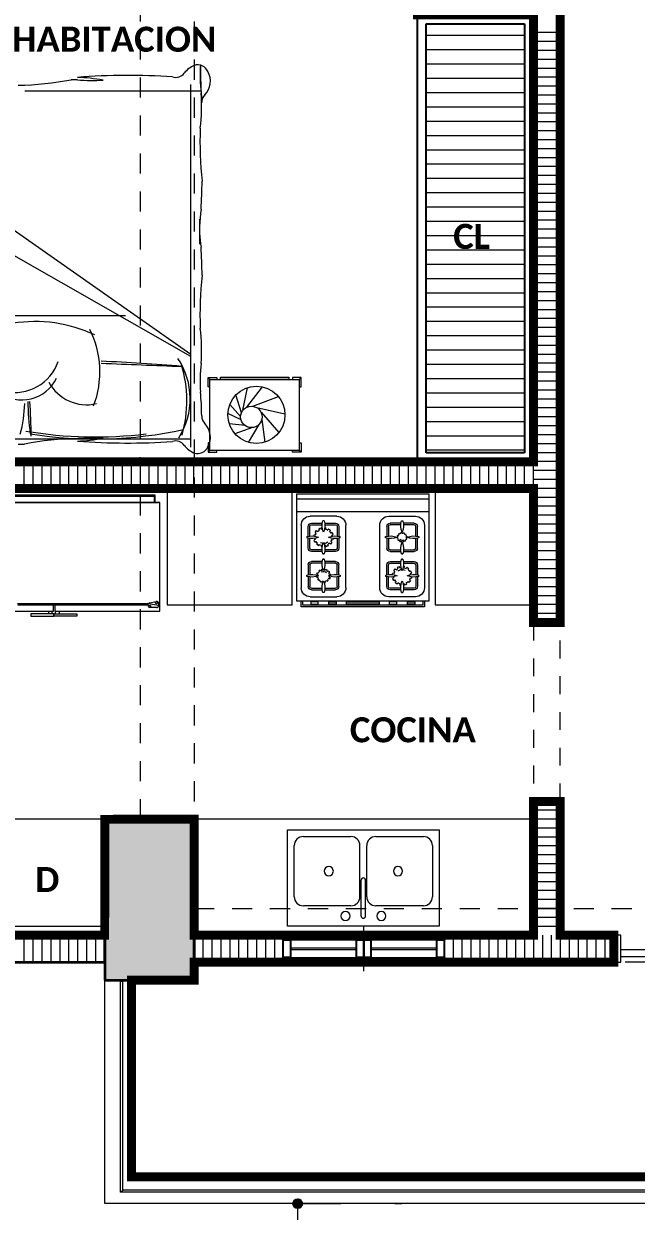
# Model space of a CAD drawing. Header units: metres. Extents: x -144 to 1000, y -717 to 29.
# Drawn here: x 547.71 to 551.14, y -569.41 to -562.77 of the extents above; entities that cross this region are included whole.
import ezdxf

# ---------------------------------------------------------------- set-up
doc = ezdxf.new("R2010")
doc.units = ezdxf.units.M
doc.linetypes.add('Basculante', pattern=[0.11625, 0.075, -0.04125])
doc.linetypes.add('basculante modificado', pattern=[0.18, 0.1125, -0.0675])
doc.layers.get('0').update_dxf_attribs({"color": 1})
doc.layers.add('00-MEDICION', color=30, linetype='Continuous')
for name, color, linetype, lineweight in [('A-ANNO-DIMS', 1, 'Continuous', 9), ('A-DETL', 1, 'Continuous', 9), ('A-DETL-GENF', 1, 'Continuous', 9), ('A-DETL-MEDM', 1, 'Continuous', 30), ('A-DETL-THIN', 1, 'Continuous', 9), ('A-DOOR-FRAM', 1, 'Continuous', 9), ('A-FLOR', 2, 'Continuous', 9), ('A-FLOR-HRAL', 1, 'Continuous', 9), ('A-GENM', 1, 'Continuous', 9), ('A-GLAZ', 1, 'Continuous', 9), ('A-WALL', 4, 'Continuous', 9), ('G-ANNO-TEXT', 2, 'Continuous', 9), ('G-IMPT', 1, 'Continuous', 9), ('I-FURN', 2, 'Continuous', 9), ('P-SANR-FIXT', 1, 'Continuous', 9), ('S-COLS', 7, 'Continuous', 9)]:
    doc.layers.add(name, color=color, linetype=linetype, lineweight=lineweight)
doc.layers.add('A-WALL-PATT', color=7, linetype='Continuous', lineweight=35, true_color=0x9c9c9c)
doc.styles.add('Calibri_B', font='calibrib.ttf', dxfattribs={"height": 0.165})

# ---------------------------------------------------------------- blocks, each defined once
blk = doc.blocks.new('ESTUFA TIPO - 13-estufa_dwg-319792-Nivel 5')
at = {"layer": 'G-IMPT'}
for p, q in [((-2234.0276, 503.5424), (-2234.0276, 504.2824)), ((-2233.957, 503.5424), (-2233.957, 504.2824)), ((-2233.882, 504.2574), (-2233.532, 504.2574)), ((-2233.8201, 504.2179), (-2233.8752, 504.2179)), ((-2233.8184, 504.2253), (-2233.8106, 504.2253)), ((-2233.7537, 504.2179), (-2233.8089, 504.2179)), ((-2233.6602, 504.2179), (-2233.6051, 504.2179)), ((-2233.5956, 504.2253), (-2233.6034, 504.2253)), ((-2233.5939, 504.2179), (-2233.5387, 504.2179)), ((-2233.932, 504.0574), (-2233.932, 504.2074)), ((-2233.8932, 504.1999), (-2233.8932, 504.1391)), ((-2233.8842, 504.1999), (-2233.8842, 504.1398)), ((-2233.8214, 504.2089), (-2233.8752, 504.2089)), ((-2233.8615, 504.1596), (-2233.8549, 504.1558)), ((-2233.8475, 504.1654), (-2233.8529, 504.1708)), ((-2233.8417, 504.1795), (-2233.8378, 504.1728)), ((-2233.8266, 504.1775), (-2233.8286, 504.1849)), ((-2233.7537, 504.2089), (-2233.8076, 504.2089)), ((-2233.8024, 504.1775), (-2233.8004, 504.1849)), ((-2233.7873, 504.1795), (-2233.7912, 504.1728)), ((-2233.7815, 504.1654), (-2233.7761, 504.1708)), ((-2233.7675, 504.1596), (-2233.7741, 504.1558)), ((-2233.7447, 504.1398), (-2233.7447, 504.1999)), ((-2233.7357, 504.1391), (-2233.7357, 504.1999)), ((-2233.6782, 504.1391), (-2233.6782, 504.1999)), ((-2233.6692, 504.1398), (-2233.6692, 504.1999)), ((-2233.6602, 504.2089), (-2233.6064, 504.2089)), ((-2233.6324, 504.1514), (-2233.6278, 504.1488)), ((-2233.6226, 504.1555), (-2233.6264, 504.1593)), ((-2233.6185, 504.1654), (-2233.6158, 504.1607)), ((-2233.608, 504.164), (-2233.6093, 504.1692)), ((-2233.5926, 504.2089), (-2233.5387, 504.2089)), ((-2233.591, 504.164), (-2233.5897, 504.1692)), ((-2233.5805, 504.1654), (-2233.5832, 504.1607)), ((-2233.5764, 504.1555), (-2233.5726, 504.1593)), ((-2233.5666, 504.1514), (-2233.5712, 504.1488)), ((-2233.5297, 504.1999), (-2233.5297, 504.1398)), ((-2233.5207, 504.1999), (-2233.5207, 504.1391)), ((-2233.482, 504.2074), (-2233.482, 504.0574)), ((-2233.9074, 504.1285), (-2233.9074, 504.1363)), ((-2233.8932, 504.1257), (-2233.8932, 504.0649)), ((-2233.8842, 504.125), (-2233.8842, 504.0649)), ((-2233.8596, 504.1445), (-2233.867, 504.1465)), ((-2233.8596, 504.1204), (-2233.867, 504.1184)), ((-2233.8615, 504.1053), (-2233.8549, 504.1091)), ((-2233.8475, 504.0994), (-2233.8529, 504.094)), ((-2233.8417, 504.0854), (-2233.8378, 504.092)), ((-2233.8266, 504.0874), (-2233.8286, 504.08)), ((-2233.8024, 504.0874), (-2233.8004, 504.08)), ((-2233.7873, 504.0854), (-2233.7912, 504.092)), ((-2233.7815, 504.0994), (-2233.7761, 504.094)), ((-2233.7675, 504.1053), (-2233.7741, 504.1091)), ((-2233.7694, 504.1445), (-2233.762, 504.1465)), ((-2233.7694, 504.1204), (-2233.762, 504.1184)), ((-2233.7447, 504.0649), (-2233.7447, 504.125)), ((-2233.7357, 504.0649), (-2233.7357, 504.1257)), ((-2233.6782, 504.0649), (-2233.6782, 504.1257)), ((-2233.6692, 504.0649), (-2233.6692, 504.125)), ((-2233.631, 504.1409), (-2233.6362, 504.1423)), ((-2233.631, 504.124), (-2233.6362, 504.1226)), ((-2233.6324, 504.1134), (-2233.6278, 504.1161)), ((-2233.6226, 504.1093), (-2233.6264, 504.1055)), ((-2233.6185, 504.0995), (-2233.6158, 504.1041)), ((-2233.608, 504.1009), (-2233.6093, 504.0957)), ((-2233.591, 504.1009), (-2233.5897, 504.0957)), ((-2233.5805, 504.0995), (-2233.5832, 504.1041)), ((-2233.5764, 504.1093), (-2233.5726, 504.1055)), ((-2233.5666, 504.1134), (-2233.5712, 504.1161)), ((-2233.568, 504.1409), (-2233.5628, 504.1423)), ((-2233.568, 504.124), (-2233.5628, 504.1226)), ((-2233.5297, 504.125), (-2233.5297, 504.0649)), ((-2233.5207, 504.1257), (-2233.5207, 504.0649)), ((-2233.5066, 504.1285), (-2233.5066, 504.1363)), ((-2233.8752, 504.0559), (-2233.8214, 504.0559)), ((-2233.8752, 504.0469), (-2233.8201, 504.0469)), ((-2233.8106, 504.0396), (-2233.8184, 504.0396)), ((-2233.8089, 504.0469), (-2233.7537, 504.0469)), ((-2233.8076, 504.0559), (-2233.7537, 504.0559)), ((-2233.6064, 504.0559), (-2233.6602, 504.0559)), ((-2233.6051, 504.0469), (-2233.6602, 504.0469)), ((-2233.6034, 504.0396), (-2233.5956, 504.0396)), ((-2233.5387, 504.0469), (-2233.5939, 504.0469)), ((-2233.5387, 504.0559), (-2233.5926, 504.0559)), ((-2233.532, 504.0074), (-2233.882, 504.0074)), ((-2233.532, 503.8174), (-2233.882, 503.8174)), ((-2233.932, 503.7674), (-2233.932, 503.6174)), ((-2233.8932, 503.6991), (-2233.8932, 503.7599)), ((-2233.8842, 503.6998), (-2233.8842, 503.7599)), ((-2233.8752, 503.7779), (-2233.8201, 503.7779)), ((-2233.8752, 503.7689), (-2233.8214, 503.7689)), ((-2233.8106, 503.7853), (-2233.8184, 503.7853)), ((-2233.8089, 503.7779), (-2233.7537, 503.7779)), ((-2233.8076, 503.7689), (-2233.7537, 503.7689)), ((-2233.7447, 503.7599), (-2233.7447, 503.6998)), ((-2233.7357, 503.7599), (-2233.7357, 503.6991)), ((-2233.6782, 503.7599), (-2233.6782, 503.6991)), ((-2233.6692, 503.7599), (-2233.6692, 503.6998)), ((-2233.6051, 503.7779), (-2233.6602, 503.7779)), ((-2233.6064, 503.7689), (-2233.6602, 503.7689)), ((-2233.6034, 503.7853), (-2233.5956, 503.7853)), ((-2233.5387, 503.7779), (-2233.5939, 503.7779)), ((-2233.5387, 503.7689), (-2233.5926, 503.7689)), ((-2233.5297, 503.6998), (-2233.5297, 503.7599)), ((-2233.5207, 503.6991), (-2233.5207, 503.7599)), ((-2233.482, 503.6174), (-2233.482, 503.7674)), ((-2233.9074, 503.6963), (-2233.9074, 503.6885)), ((-2233.8932, 503.6249), (-2233.8932, 503.6857)), ((-2233.8842, 503.6249), (-2233.8842, 503.685)), ((-2233.8417, 503.6924), (-2233.8378, 503.6924)), ((-2233.837, 503.6985), (-2233.8407, 503.6995)), ((-2233.837, 503.6864), (-2233.8407, 503.6854)), ((-2233.838, 503.706), (-2233.8347, 503.7041)), ((-2233.831, 503.7089), (-2233.8337, 503.7116)), ((-2233.8281, 503.7159), (-2233.8262, 503.7126)), ((-2233.8205, 503.715), (-2233.8215, 503.7187)), ((-2233.8145, 503.7196), (-2233.8145, 503.7158)), ((-2233.8085, 503.715), (-2233.8075, 503.7187)), ((-2233.8009, 503.7159), (-2233.8028, 503.7126)), ((-2233.798, 503.7089), (-2233.7953, 503.7116)), ((-2233.791, 503.706), (-2233.7943, 503.7041)), ((-2233.792, 503.6985), (-2233.7883, 503.6995)), ((-2233.792, 503.6864), (-2233.7883, 503.6854)), ((-2233.7873, 503.6924), (-2233.7912, 503.6924)), ((-2233.7447, 503.685), (-2233.7447, 503.6249)), ((-2233.7357, 503.6857), (-2233.7357, 503.6249)), ((-2233.6782, 503.6857), (-2233.6782, 503.6249)), ((-2233.6692, 503.685), (-2233.6692, 503.6249)), ((-2233.6446, 503.7045), (-2233.652, 503.7065)), ((-2233.6465, 503.7196), (-2233.6399, 503.7158)), ((-2233.6325, 503.7254), (-2233.6379, 503.7308)), ((-2233.6267, 503.7395), (-2233.6228, 503.7328)), ((-2233.6116, 503.7375), (-2233.6136, 503.7449)), ((-2233.5874, 503.7375), (-2233.5854, 503.7449)), ((-2233.5723, 503.7395), (-2233.5762, 503.7328)), ((-2233.5665, 503.7254), (-2233.5611, 503.7308)), ((-2233.5525, 503.7196), (-2233.5591, 503.7158)), ((-2233.5544, 503.7045), (-2233.547, 503.7065)), ((-2233.5297, 503.6249), (-2233.5297, 503.685)), ((-2233.5207, 503.6249), (-2233.5207, 503.6857)), ((-2233.5066, 503.6963), (-2233.5066, 503.6885)), ((-2233.8214, 503.6159), (-2233.8752, 503.6159)), ((-2233.838, 503.6788), (-2233.8347, 503.6808)), ((-2233.831, 503.6759), (-2233.8337, 503.6732)), ((-2233.8281, 503.6689), (-2233.8262, 503.6722)), ((-2233.8205, 503.6699), (-2233.8215, 503.6662)), ((-2233.8145, 503.6653), (-2233.8145, 503.6691)), ((-2233.8085, 503.6699), (-2233.8075, 503.6662)), ((-2233.7537, 503.6159), (-2233.8076, 503.6159)), ((-2233.8009, 503.6689), (-2233.8028, 503.6722)), ((-2233.798, 503.6759), (-2233.7953, 503.6732)), ((-2233.791, 503.6788), (-2233.7943, 503.6808)), ((-2233.6602, 503.6159), (-2233.6064, 503.6159)), ((-2233.6446, 503.6804), (-2233.652, 503.6784)), ((-2233.6465, 503.6653), (-2233.6399, 503.6691)), ((-2233.6325, 503.6594), (-2233.6379, 503.654)), ((-2233.6267, 503.6454), (-2233.6228, 503.652)), ((-2233.6116, 503.6474), (-2233.6136, 503.64)), ((-2233.5926, 503.6159), (-2233.5387, 503.6159)), ((-2233.5874, 503.6474), (-2233.5854, 503.64)), ((-2233.5723, 503.6454), (-2233.5762, 503.652)), ((-2233.5665, 503.6594), (-2233.5611, 503.654)), ((-2233.5525, 503.6653), (-2233.5591, 503.6691)), ((-2233.5544, 503.6804), (-2233.547, 503.6784)), ((-2233.882, 503.5674), (-2233.532, 503.5674)), ((-2233.8201, 503.6069), (-2233.8752, 503.6069)), ((-2233.8184, 503.5996), (-2233.8106, 503.5996)), ((-2233.7537, 503.6069), (-2233.8089, 503.6069)), ((-2233.6602, 503.6069), (-2233.6051, 503.6069)), ((-2233.5956, 503.5996), (-2233.6034, 503.5996)), ((-2233.5939, 503.6069), (-2233.5387, 503.6069))]:
    blk.add_line(p, q, dxfattribs=at)
at = {"layer": 'G-IMPT', "flags": 128}
for points in [[(-2234.057, 504.2824), (-2234.057, 503.5424), (-2233.457, 503.5424), (-2233.457, 504.2824)], [(-2233.4538, 504.1621), (-2233.4538, 504.2041), (-2233.4404, 504.2041), (-2233.4404, 504.1621)], [(-2233.7216, 504.1363), (-2233.7216, 504.1285)], [(-2233.6924, 504.1363), (-2233.6924, 504.1285)], [(-2233.4538, 504.1027), (-2233.4538, 504.0608), (-2233.4404, 504.0608), (-2233.4404, 504.1027)], [(-2233.4543, 504.0034), (-2233.4543, 503.8215), (-2233.4409, 503.8215), (-2233.4409, 504.0034)], [(-2233.4538, 503.7221), (-2233.4538, 503.7641), (-2233.4404, 503.7641), (-2233.4404, 503.7221)], [(-2233.7216, 503.6963), (-2233.7216, 503.6885)], [(-2233.6924, 503.6885), (-2233.6924, 503.6963)], [(-2233.4538, 503.6627), (-2233.4538, 503.6208), (-2233.4404, 503.6208), (-2233.4404, 503.6627)]]:
    blk.add_lwpolyline(points, close=True, dxfattribs=at)
for points in [[(-2233.457, 503.5664), (-2233.4247, 503.5664), (-2233.4247, 504.2584), (-2233.457, 504.2584)], [(-2233.457, 503.5764), (-2233.4347, 503.5764), (-2233.4347, 504.2484), (-2233.457, 504.2484)]]:
    blk.add_lwpolyline(points, dxfattribs=at)
at = {"layer": 'G-IMPT'}
for centre, radius, start, end in [((-2233.882, 504.2074), 0.05, 90, 180), ((-2233.8752, 504.1999), 0.018, 90, 180), ((-2233.7205, 504.1985), 0.1015, 164.68838, 202.14602), ((-2233.9085, 504.1985), 0.1015, 337.85398, 15.31162), ((-2233.7537, 504.1999), 0.018, 0, 90), ((-2233.6602, 504.1999), 0.018, 90, 180), ((-2233.5055, 504.1985), 0.1015, 164.68838, 202.14602), ((-2233.6935, 504.1985), 0.1015, 337.85398, 15.31162), ((-2233.5387, 504.1999), 0.018, 0, 90), ((-2233.532, 504.2074), 0.05, 360, 90), ((-2233.8752, 504.1999), 0.009, 90, 180), ((-2233.8145, 504.1324), 0.0543, 150, 165), ((-2233.8145, 504.1324), 0.0467, 135, 150), ((-2233.8145, 504.1324), 0.0543, 120, 135), ((-2233.8145, 504.1324), 0.0467, 105, 120), ((-2233.8145, 504.1324), 0.0543, 97.13931, 105), ((-2233.8145, 504.1324), 0.0467, 75, 83.17674), ((-2233.8145, 504.1324), 0.0543, 60, 75), ((-2233.8145, 504.1324), 0.0467, 45, 60), ((-2233.8145, 504.1324), 0.0351, 4.24998, 30), ((-2233.8145, 504.1324), 0.0543, 30, 45), ((-2233.8145, 504.1324), 0.0467, 15, 30), ((-2233.7537, 504.1999), 0.009, 0, 90), ((-2233.6602, 504.1999), 0.009, 90, 180), ((-2233.5995, 504.1324), 0.038, 135, 150), ((-2233.5995, 504.1324), 0.0327, 150, 165), ((-2233.5995, 504.1324), 0.0327, 120, 135), ((-2233.5995, 504.1324), 0.038, 105, 120), ((-2233.5995, 504.1324), 0.0327, 93.16769, 105), ((-2233.5995, 504.1324), 0.038, 75, 84.74593), ((-2233.5995, 504.1324), 0.0327, 60, 75), ((-2233.5995, 504.1324), 0.038, 45, 60), ((-2233.5995, 504.1324), 0.0327, 30, 45), ((-2233.5995, 504.1324), 0.038, 15, 30), ((-2233.5387, 504.1999), 0.009, 0, 90), ((-2233.8806, 504.0385), 0.1015, 67.85398, 105.31162), ((-2233.8806, 504.2264), 0.1015, 254.68838, 292.14602), ((-2233.8145, 504.1324), 0.0543, 187.13931, 195), ((-2233.8145, 504.1324), 0.0543, 210, 225), ((-2233.8145, 504.1324), 0.0467, 165, 173.17674), ((-2233.8145, 504.1324), 0.0467, 195, 210), ((-2233.8145, 504.1324), 0.0467, 225, 240), ((-2233.8145, 504.1324), 0.0543, 240, 255), ((-2233.8145, 504.1324), 0.0467, 255, 263.17674), ((-2233.7205, 504.0663), 0.1015, 157.85398, 195.31162), ((-2233.9085, 504.0663), 0.1015, 344.68838, 22.14602), ((-2233.8145, 504.1324), 0.0467, 285, 300), ((-2233.8145, 504.1324), 0.0351, 315, 355.75002), ((-2233.8145, 504.1324), 0.0543, 300, 315), ((-2233.7484, 504.0385), 0.1015, 74.68838, 112.14602), ((-2233.7484, 504.0385), 0.1015, 74.68838, 112.14602), ((-2233.7484, 504.2264), 0.1015, 247.85398, 285.31162), ((-2233.7484, 504.2264), 0.1015, 247.85398, 285.31162), ((-2233.8145, 504.1324), 0.0467, 315, 330), ((-2233.8145, 504.1324), 0.0467, 345, 353.17674), ((-2233.8145, 504.1324), 0.0543, 330, 345), ((-2233.8145, 504.1324), 0.0543, 7.13931, 15), ((-2233.6656, 504.0385), 0.1015, 67.85398, 105.31162), ((-2233.6656, 504.0385), 0.1015, 67.85398, 105.31162), ((-2233.6656, 504.2264), 0.1015, 254.68838, 292.14602), ((-2233.6656, 504.2264), 0.1015, 254.68838, 292.14602), ((-2233.5995, 504.1324), 0.038, 165, 174.74593), ((-2233.5995, 504.1324), 0.038, 195, 210), ((-2233.5995, 504.1324), 0.0327, 183.16769, 195), ((-2233.5995, 504.1324), 0.0327, 210, 225), ((-2233.5995, 504.1324), 0.038, 225, 240), ((-2233.5995, 504.1324), 0.0245, 150, 225), ((-2233.5995, 504.1324), 0.0327, 240, 255), ((-2233.5995, 504.1324), 0.038, 255, 264.74593), ((-2233.5055, 504.0663), 0.1015, 157.85398, 195.31162), ((-2233.6935, 504.0663), 0.1015, 344.68838, 22.14602), ((-2233.5995, 504.1324), 0.0327, 273.16769, 285), ((-2233.5995, 504.1324), 0.038, 285, 300), ((-2233.5995, 504.1324), 0.0327, 300, 315), ((-2233.5995, 504.1324), 0.038, 315, 330), ((-2233.5334, 504.0385), 0.1015, 74.68838, 112.14602), ((-2233.5334, 504.2264), 0.1015, 247.85398, 285.31162), ((-2233.5995, 504.1324), 0.0327, 330, 345), ((-2233.5995, 504.1324), 0.0327, 3.16769, 15), ((-2233.5995, 504.1324), 0.038, 345, 354.74593), ((-2233.882, 504.0574), 0.05, 180, 270), ((-2233.8752, 504.0649), 0.018, 180, 270), ((-2233.8752, 504.0649), 0.009, 180, 270), ((-2233.8145, 504.1324), 0.0543, 277.13931, 285), ((-2233.7537, 504.0649), 0.018, 270, 0), ((-2233.7537, 504.0649), 0.009, 270, 0), ((-2233.6602, 504.0649), 0.018, 180, 270), ((-2233.6602, 504.0649), 0.009, 180, 270), ((-2233.5387, 504.0649), 0.009, 270, 360), ((-2233.5387, 504.0649), 0.018, 270, 0), ((-2233.532, 504.0574), 0.05, 270, 0), ((-2233.882, 503.7674), 0.05, 90, 180), ((-2233.532, 503.7674), 0.05, 360, 90), ((-2233.8752, 503.7599), 0.018, 90, 180), ((-2233.8752, 503.7599), 0.009, 90, 180), ((-2233.7205, 503.7585), 0.1015, 164.68838, 202.14602), ((-2233.9085, 503.7585), 0.1015, 337.85398, 15.31162), ((-2233.7537, 503.7599), 0.018, 0, 90), ((-2233.7537, 503.7599), 0.009, 0, 90), ((-2233.6602, 503.7599), 0.018, 90, 180), ((-2233.6602, 503.7599), 0.009, 90, 180), ((-2233.5055, 503.7585), 0.1015, 164.68838, 202.14602), ((-2233.6935, 503.7585), 0.1015, 337.85398, 15.31162), ((-2233.5387, 503.7599), 0.018, 0, 90), ((-2233.5387, 503.7599), 0.009, 0, 90), ((-2233.8806, 503.5985), 0.1015, 67.85398, 105.31162), ((-2233.8806, 503.7864), 0.1015, 254.68838, 292.14602), ((-2233.8145, 503.6924), 0.0272, 165, 180), ((-2233.8145, 503.6924), 0.0272, 195, 210), ((-2233.8145, 503.6924), 0.0272, 135, 150), ((-2233.8145, 503.6924), 0.0233, 180, 195), ((-2233.8145, 503.6924), 0.0233, 150, 165), ((-2233.8145, 503.6924), 0.0233, 120, 135), ((-2233.8145, 503.6924), 0.0272, 105, 120), ((-2233.8145, 503.6924), 0.0233, 90, 105), ((-2233.8145, 503.6924), 0.0272, 75, 90), ((-2233.8145, 503.6924), 0.0233, 60, 75), ((-2233.8145, 503.6924), 0.0175, 330, 45), ((-2233.8145, 503.6924), 0.0272, 45, 60), ((-2233.8145, 503.6924), 0.0233, 30, 45), ((-2233.8145, 503.6924), 0.0233, 330, 345), ((-2233.8145, 503.6924), 0.0233, 360, 15), ((-2233.8145, 503.6924), 0.0272, 15, 30), ((-2233.8145, 503.6924), 0.0272, 345, 360), ((-2233.7484, 503.5985), 0.1015, 74.68838, 112.14602), ((-2233.7484, 503.5985), 0.1015, 74.68838, 112.14602), ((-2233.7484, 503.7864), 0.1015, 247.85398, 285.31162), ((-2233.7484, 503.7864), 0.1015, 247.85398, 285.31162), ((-2233.6656, 503.5985), 0.1015, 67.85398, 105.31162), ((-2233.6656, 503.5985), 0.1015, 67.85398, 105.31162), ((-2233.6656, 503.7864), 0.1015, 254.68838, 292.14602), ((-2233.6656, 503.7864), 0.1015, 254.68838, 292.14602), ((-2233.5995, 503.6924), 0.0543, 187.13931, 195), ((-2233.5995, 503.6924), 0.0543, 150, 165), ((-2233.5995, 503.6924), 0.0467, 165, 173.17674), ((-2233.5995, 503.6924), 0.0467, 135, 150), ((-2233.5995, 503.6924), 0.0543, 120, 135), ((-2233.5995, 503.6924), 0.0351, 135, 175.75002), ((-2233.5995, 503.6924), 0.0351, 184.24998, 210), ((-2233.5995, 503.6924), 0.0467, 105, 120), ((-2233.5995, 503.6924), 0.0543, 97.13931, 105), ((-2233.5995, 503.6924), 0.0467, 75, 83.17674), ((-2233.5995, 503.6924), 0.0543, 60, 75), ((-2233.5995, 503.6924), 0.0467, 45, 60), ((-2233.5334, 503.5985), 0.1015, 74.68838, 112.14602), ((-2233.5334, 503.7864), 0.1015, 247.85398, 285.31162), ((-2233.5995, 503.6924), 0.0543, 30, 45), ((-2233.5995, 503.6924), 0.0467, 15, 30), ((-2233.5995, 503.6924), 0.0467, 345, 353.17674), ((-2233.5995, 503.6924), 0.0543, 7.13931, 15), ((-2233.882, 503.6174), 0.05, 180, 270), ((-2233.8752, 503.6249), 0.018, 180, 270), ((-2233.8752, 503.6249), 0.009, 180, 270), ((-2233.8145, 503.6924), 0.0233, 210, 225), ((-2233.8145, 503.6924), 0.0272, 225, 240), ((-2233.8145, 503.6924), 0.0233, 240, 255), ((-2233.7205, 503.6263), 0.1015, 157.85398, 195.31162), ((-2233.8145, 503.6924), 0.0272, 255, 270), ((-2233.8145, 503.6924), 0.0233, 270, 285), ((-2233.9085, 503.6263), 0.1015, 344.68838, 22.14602), ((-2233.8145, 503.6924), 0.0272, 285, 300), ((-2233.8145, 503.6924), 0.0233, 300, 315), ((-2233.8145, 503.6924), 0.0272, 315, 330), ((-2233.7537, 503.6249), 0.009, 270, 0), ((-2233.7537, 503.6249), 0.018, 270, 360), ((-2233.6602, 503.6249), 0.018, 180, 270), ((-2233.6602, 503.6249), 0.009, 180, 270), ((-2233.5995, 503.6924), 0.0543, 210, 225), ((-2233.5995, 503.6924), 0.0467, 195, 210), ((-2233.5995, 503.6924), 0.0467, 225, 240), ((-2233.5995, 503.6924), 0.0543, 240, 255), ((-2233.5995, 503.6924), 0.0467, 255, 263.17674), ((-2233.5055, 503.6263), 0.1015, 157.85398, 195.31162), ((-2233.6935, 503.6263), 0.1015, 344.68838, 22.14602), ((-2233.5995, 503.6924), 0.0543, 277.13931, 285), ((-2233.5995, 503.6924), 0.0467, 285, 300), ((-2233.5995, 503.6924), 0.0543, 300, 315), ((-2233.5995, 503.6924), 0.0467, 315, 330), ((-2233.5995, 503.6924), 0.0543, 330, 345), ((-2233.5387, 503.6249), 0.018, 270, 360), ((-2233.5387, 503.6249), 0.009, 270, 0), ((-2233.532, 503.6174), 0.05, 270, 0)]:
    blk.add_arc(centre, radius, start, end, dxfattribs=at)
blk = doc.blocks.new('O')
at = {"layer": 'S-COLS', "true_color": 0x5c5c5c}
h = blk.add_hatch(color=251, dxfattribs=at)
h.paths.add_polyline_path([(553.0027, -505.1188), (553.5027, -505.1188), (553.5027, -504.2188), (553.0027, -504.2188), (553.0027, -504.9427)])
h.paths.add_polyline_path([(570.8025, -505.1188), (571.3025, -505.1188), (571.3025, -504.2188), (570.8025, -504.2188), (570.8025, -504.9427)])
h.paths.add_polyline_path([(561.2027, -505.1187), (561.2027, -504.2187), (560.7027, -504.2187), (560.7027, -505.1187)])
h.paths.add_polyline_path([(557.3242, -497.4187), (558.9027, -497.4187), (558.9024, -496.9188), (557.2025, -496.9188), (557.2025, -494.7688), (558.9028, -494.7688), (558.9024, -494.2688), (556.9025, -494.2688), (556.9025, -497.4187), (557.0866, -497.4187)])
h.paths.add_polyline_path([(567.1118, -497.4187), (567.5028, -497.4187), (567.5028, -494.2687), (567.0028, -494.2687), (567.0028, -497.4187)])
h.paths.add_polyline_path([(570.9028, -497.4187), (571.3028, -497.4187), (571.3028, -496.7188), (570.9028, -496.7188), (570.9028, -497.3138)])
h.paths.add_polyline_path([(560.7027, -497.4187), (561.2027, -497.4187), (561.2027, -496.5187), (560.7027, -496.5187), (560.7027, -497.3138)])
h.paths.add_polyline_path([(553.5027, -497.4187), (553.5027, -496.7188), (553.0027, -496.7188), (553.0027, -497.4187), (553.2754, -497.4187)])
h.paths.add_polyline_path([(560.7028, -495.1688), (561.2028, -495.1688), (561.2028, -494.2688), (560.7028, -494.2688), (560.7028, -494.2981)])
h.paths.add_polyline_path([(553.5025, -494.9688), (553.5025, -494.2677), (553.0025, -494.2688), (553.0025, -494.9688), (553.2775, -494.9688)])
h.paths.add_polyline_path([(571.0784, -494.9688), (571.3028, -494.9688), (571.3028, -494.2677), (570.9028, -494.2677), (570.9028, -494.9688), (570.9839, -494.9688)])
h.paths.add_polyline_path([(560.7777, -486.2688), (561.2027, -486.2688), (561.2027, -485.3688), (560.7027, -485.3688), (560.7027, -486.2688)])
h.paths.add_polyline_path([(571.3027, -486.2688), (571.3027, -485.3688), (570.8027, -485.3688), (570.8027, -486.2688), (571.2277, -486.2688)])
h.paths.add_polyline_path([(553.2027, -485.6688), (554.1027, -485.6688), (554.1027, -485.1688), (553.2027, -485.1688), (553.2027, -485.5388)])
at = {"layer": 'A-DETL', "color": 7, "linetype": 'basculante modificado'}
for p, q in [((553.2027, -504.2187), (553.2027, -497.4187)), ((553.5027, -497.4187), (553.5027, -504.2187)), ((553.5027, -504.7177), (560.7027, -504.7177)), ((560.7027, -505.0177), (553.5027, -505.0177))]:
    blk.add_line(p, q, dxfattribs=at)
at = {"layer": 'A-DETL', "color": 253, "true_color": 0xb6b6b6}
blk.add_line((554.6261, -506.3686), (554.6661, -506.3686), dxfattribs=at)
at = {"layer": 'A-DETL-GENF', "color": 251, "true_color": 0x535353}
for p, q in [((554.8024, -499.8328), (555.3524, -499.8328)), ((554.8024, -499.9128), (555.3524, -499.9128)), ((554.8024, -499.9928), (555.3524, -499.9928)), ((554.8024, -500.0728), (555.3524, -500.0728)), ((554.8024, -500.1528), (555.3524, -500.1528)), ((554.8024, -500.2328), (555.3524, -500.2328)), ((554.8024, -500.3128), (555.3524, -500.3128)), ((554.8024, -500.3928), (555.3524, -500.3928)), ((554.8024, -500.4728), (555.3524, -500.4728)), ((554.8024, -500.5528), (555.3524, -500.5528)), ((554.8024, -500.6328), (555.3524, -500.6328)), ((554.8024, -500.7128), (555.3524, -500.7128)), ((554.8024, -500.7928), (555.3524, -500.7928)), ((554.8024, -500.8728), (555.3524, -500.8728)), ((554.8024, -500.9528), (555.3524, -500.9528)), ((554.8024, -501.0328), (555.3524, -501.0328)), ((554.8024, -501.1128), (555.3524, -501.1128)), ((554.8024, -501.1928), (555.3524, -501.1928)), ((554.8024, -501.2728), (555.3524, -501.2728)), ((554.8024, -501.3528), (555.3524, -501.3528)), ((554.8024, -501.4328), (555.3524, -501.4328)), ((554.8024, -501.5128), (555.3524, -501.5128)), ((554.8024, -501.5928), (555.3524, -501.5928)), ((554.8024, -501.6728), (555.3524, -501.6728)), ((554.8024, -501.7528), (555.3524, -501.7528)), ((554.8024, -501.8328), (555.3524, -501.8328)), ((554.8024, -501.9128), (555.3524, -501.9128)), ((554.8024, -501.9928), (555.3524, -501.9928)), ((554.8024, -502.0728), (555.3524, -502.0728)), ((554.8024, -502.1528), (555.3524, -502.1528))]:
    blk.add_line(p, q, dxfattribs=at)
at = {"layer": 'A-DETL-GENF', "linetype": 'Basculante'}
for p, q in [((555.4024, -503.1187), (555.4024, -504.1187)), ((555.5524, -504.1187), (555.5524, -503.1187))]:
    blk.add_line(p, q, dxfattribs=at)
at = {"layer": 'A-DETL-GENF', "lineweight": 25}
for p, q in [((554.0024, -504.8927), (554.0424, -504.8927)), ((554.0024, -504.9927), (554.0024, -504.8927)), ((554.0424, -504.8927), (554.0424, -504.9927)), ((554.4124, -504.8927), (554.4524, -504.8927)), ((554.4124, -504.9927), (554.4124, -504.8927)), ((554.4524, -504.8927), (554.4924, -504.8927)), ((554.4524, -504.9927), (554.4524, -504.8927)), ((554.4524, -504.8927), (554.4524, -504.9927)), ((554.4924, -504.8927), (554.4924, -504.9927)), ((554.8624, -504.8927), (554.9024, -504.8927)), ((554.8624, -504.9927), (554.8624, -504.8927)), ((554.9024, -504.8927), (554.9024, -504.9927)), ((554.0424, -504.9927), (554.0024, -504.9927)), ((554.4524, -504.9927), (554.4124, -504.9927)), ((554.4924, -504.9927), (554.4524, -504.9927)), ((554.9024, -504.9927), (554.8624, -504.9927))]:
    blk.add_line(p, q, dxfattribs=at)
at = {"layer": 'A-DETL-GENF'}
for p, q in [((554.0424, -504.8927), (554.4124, -504.8927)), ((554.0424, -504.9377), (554.4124, -504.9377)), ((554.4924, -504.8927), (554.8624, -504.8927)), ((554.4924, -504.9377), (554.8624, -504.9377)), ((554.0424, -504.9477), (554.4124, -504.9477)), ((554.0424, -504.9927), (554.4124, -504.9927)), ((554.4924, -504.9477), (554.8624, -504.9477)), ((554.4924, -504.9927), (554.8624, -504.9927))]:
    blk.add_line(p, q, dxfattribs=at)
at = {"layer": 'A-DETL-MEDM'}
for p, q in [((555.5524, -503.1187), (555.4024, -503.1187)), ((555.4024, -504.1187), (555.5524, -504.1187))]:
    blk.add_line(p, q, dxfattribs=at)
at = {"layer": 'A-DETL-THIN'}
for p, q in [((555.3524, -499.7687), (554.8024, -499.7687)), ((554.8024, -499.7687), (554.8024, -502.1687)), ((555.3524, -502.1687), (555.3524, -499.7687)), ((554.8024, -502.1687), (555.3524, -502.1687))]:
    blk.add_line(p, q, dxfattribs=at)
at = {"layer": 'A-DOOR-FRAM', "lineweight": 15}
for p, q in [((555.8926, -504.8677), (555.8526, -504.8677)), ((555.8926, -504.9477), (555.8926, -504.8677)), ((555.8926, -505.0177), (555.8926, -504.9877)), ((555.8526, -505.0177), (555.8926, -505.0177))]:
    blk.add_line(p, q, dxfattribs=at)
at = {"layer": 'A-DOOR-FRAM'}
for p, q in [((555.8926, -504.9477), (556.7601, -504.9477)), ((555.8926, -504.9877), (555.8926, -504.9477)), ((556.7601, -504.9877), (555.8926, -504.9877))]:
    blk.add_line(p, q, dxfattribs=at)
at = {"layer": 'A-FLOR'}
for p, q in [((553.3526, -502.3687), (553.3526, -503.0187)), ((554.0525, -503.0187), (554.0525, -502.3687)), ((554.8525, -502.3687), (554.8525, -503.0187)), ((553.3526, -503.0187), (554.0525, -503.0187)), ((554.8525, -503.0187), (555.4024, -503.0187)), ((555.4024, -504.2187), (553.5027, -504.2187))]:
    blk.add_line(p, q, dxfattribs=at)
at = {"layer": 'A-FLOR-HRAL'}
for p, q in [((553.0917, -505.1236), (553.1037, -505.1236)), ((553.0917, -506.3046), (553.0917, -505.1236)), ((553.1037, -506.2926), (553.1037, -505.1236)), ((553.0917, -506.3046), (553.1037, -506.2926)), ((558.7026, -506.3046), (553.0917, -506.3046)), ((558.7026, -506.2926), (553.1037, -506.2926))]:
    blk.add_line(p, q, dxfattribs=at)
at = {"layer": 'A-GENM', "lineweight": 25}
for p, q in [((554.7524, -499.7187), (554.7524, -502.2187)), ((555.4024, -502.2187), (555.4024, -499.7187)), ((554.8024, -499.7687), (555.3524, -499.7687)), ((554.8024, -502.1687), (554.8024, -499.7687)), ((555.3524, -499.7687), (555.3524, -502.1687)), ((554.7524, -502.2187), (555.4024, -502.2187)), ((555.3524, -502.1687), (554.8024, -502.1687))]:
    blk.add_line(p, q, dxfattribs=at)
at = {"layer": 'A-GLAZ'}
for p, q in [((554.4524, -505.0677), (554.4524, -504.8177)), ((554.4524, -504.8927), (554.0024, -504.8927)), ((554.0024, -504.8927), (554.0024, -504.9927)), ((554.9024, -504.8927), (554.4524, -504.8927)), ((554.4524, -504.8927), (554.4524, -504.9927)), ((554.4524, -504.8927), (554.4524, -504.9927)), ((554.9024, -504.8927), (554.9024, -504.9927)), ((554.0024, -504.9927), (554.4524, -504.9927)), ((554.4524, -504.9927), (554.9024, -504.9927))]:
    blk.add_line(p, q, dxfattribs=at)
at = {"layer": 'A-WALL', "lineweight": 35}
for p, q in [((555.5524, -503.1187), (555.5524, -499.1187)), ((555.4024, -499.7187), (555.4024, -502.2187)), ((555.4024, -502.2187), (551.2026, -502.2187)), ((552.4026, -502.3687), (555.4024, -502.3687)), ((555.4024, -502.3687), (555.4024, -503.1187)), ((555.4024, -504.1187), (555.4024, -504.8677)), ((555.5524, -504.8677), (555.5524, -504.1187)), ((553.0027, -504.8677), (552.4026, -504.8677)), ((553.0027, -505.0177), (553.0027, -504.8677)), ((554.0024, -504.8677), (553.5027, -504.8677)), ((553.5027, -504.8677), (553.5027, -505.0177)), ((554.0024, -504.8927), (554.0024, -504.8677)), ((555.4024, -504.8677), (554.9024, -504.8677)), ((554.9024, -504.8677), (554.9024, -504.8927)), ((555.8526, -504.8677), (555.5524, -504.8677)), ((555.8526, -505.0177), (555.8526, -504.8677)), ((554.0024, -505.0177), (554.0024, -504.9927)), ((554.9024, -504.9927), (554.9024, -505.0177)), ((551.0526, -505.0177), (553.0027, -505.0177)), ((553.5027, -505.0177), (554.0024, -505.0177)), ((554.9024, -505.0177), (555.8526, -505.0177))]:
    blk.add_line(p, q, dxfattribs=at)
at = {"layer": 'A-WALL'}
for p, q in [((554.0024, -504.8677), (554.9024, -504.8677)), ((554.9024, -505.0177), (554.0024, -505.0177)), ((553.0027, -506.3686), (553.0027, -505.1188)), ((553.1527, -505.1188), (553.1527, -506.2186)), ((553.1527, -506.2186), (558.7026, -506.2186)), ((558.7026, -506.3686), (553.0027, -506.3686))]:
    blk.add_line(p, q, dxfattribs=at)
at = {"layer": 'A-WALL-PATT', "color": 8, "lineweight": 5, "true_color": 0x727272}
for p, q in [((555.5524, -499.8178), (555.4024, -499.8178)), ((555.5524, -499.8678), (555.4024, -499.8678)), ((555.5524, -499.9178), (555.4024, -499.9178)), ((555.5524, -499.9678), (555.4024, -499.9678)), ((555.5524, -500.0178), (555.4024, -500.0178)), ((555.5524, -500.0678), (555.4024, -500.0678)), ((555.5524, -500.1178), (555.4024, -500.1178)), ((555.5524, -500.1678), (555.4024, -500.1678)), ((555.5524, -500.2178), (555.4024, -500.2178)), ((555.5524, -500.2678), (555.4024, -500.2678)), ((555.5524, -500.3178), (555.4024, -500.3178)), ((555.5524, -500.3678), (555.4024, -500.3678)), ((555.5524, -500.4178), (555.4024, -500.4178)), ((555.5524, -500.4678), (555.4024, -500.4678)), ((555.5524, -500.5178), (555.4024, -500.5178)), ((555.5524, -500.5678), (555.4024, -500.5678)), ((555.5524, -500.6178), (555.4024, -500.6178)), ((555.5524, -500.6678), (555.4024, -500.6678)), ((555.5524, -500.7178), (555.4024, -500.7178)), ((555.5524, -500.7678), (555.4024, -500.7678)), ((555.5524, -500.8178), (555.4024, -500.8178)), ((555.5524, -500.8678), (555.4024, -500.8678)), ((555.5524, -500.9178), (555.4024, -500.9178)), ((555.5524, -500.9678), (555.4024, -500.9678)), ((555.5524, -501.0178), (555.4024, -501.0178)), ((555.5524, -501.0678), (555.4024, -501.0678)), ((555.5524, -501.1178), (555.4024, -501.1178)), ((555.5524, -501.1678), (555.4024, -501.1678)), ((555.5524, -501.2178), (555.4024, -501.2178)), ((555.5524, -501.2678), (555.4024, -501.2678)), ((555.5524, -501.3178), (555.4024, -501.3178)), ((555.5524, -501.3678), (555.4024, -501.3678)), ((555.5524, -501.4178), (555.4024, -501.4178)), ((555.5524, -501.4678), (555.4024, -501.4678)), ((555.5524, -501.5178), (555.4024, -501.5178)), ((555.5524, -501.5678), (555.4024, -501.5678)), ((555.5524, -501.6178), (555.4024, -501.6178)), ((555.5524, -501.6678), (555.4024, -501.6678)), ((555.5524, -501.7178), (555.4024, -501.7178)), ((555.5524, -501.7678), (555.4024, -501.7678)), ((555.5524, -501.8178), (555.4024, -501.8178)), ((555.5524, -501.8678), (555.4024, -501.8678)), ((555.5524, -501.9178), (555.4024, -501.9178)), ((555.5524, -501.9678), (555.4024, -501.9678)), ((555.5524, -502.0178), (555.4024, -502.0178)), ((555.5524, -502.0678), (555.4024, -502.0678)), ((555.5524, -502.1178), (555.4024, -502.1178)), ((552.5523, -502.3687), (552.5523, -502.2187)), ((552.6023, -502.3687), (552.6023, -502.2187)), ((552.6523, -502.3687), (552.6523, -502.2187)), ((552.7023, -502.3687), (552.7023, -502.2187)), ((552.7523, -502.3687), (552.7523, -502.2187)), ((552.8023, -502.3687), (552.8023, -502.2187)), ((552.8523, -502.3687), (552.8523, -502.2187)), ((552.9023, -502.3687), (552.9023, -502.2187)), ((552.9523, -502.3687), (552.9523, -502.2187)), ((553.0023, -502.3687), (553.0023, -502.2187)), ((553.0523, -502.3687), (553.0523, -502.2187)), ((553.1023, -502.3687), (553.1023, -502.2187)), ((553.1523, -502.3687), (553.1523, -502.2187)), ((553.2023, -502.3687), (553.2023, -502.2187)), ((553.2523, -502.3687), (553.2523, -502.2187)), ((553.3023, -502.3687), (553.3023, -502.2187)), ((553.3523, -502.3687), (553.3523, -502.2187)), ((553.4023, -502.3687), (553.4023, -502.2187)), ((553.4523, -502.3687), (553.4523, -502.2187)), ((553.5023, -502.3687), (553.5023, -502.2187)), ((553.5523, -502.3687), (553.5523, -502.2187)), ((553.6023, -502.3687), (553.6023, -502.2187)), ((553.6523, -502.3687), (553.6523, -502.2187)), ((553.7023, -502.3687), (553.7023, -502.2187)), ((553.7523, -502.3687), (553.7523, -502.2187)), ((553.8023, -502.3687), (553.8023, -502.2187)), ((553.8523, -502.3687), (553.8523, -502.2187)), ((553.9023, -502.3687), (553.9023, -502.2187)), ((553.9523, -502.3687), (553.9523, -502.2187)), ((554.0023, -502.3687), (554.0023, -502.2187)), ((554.0523, -502.3687), (554.0523, -502.2187)), ((554.1023, -502.3687), (554.1023, -502.2187)), ((554.1523, -502.3687), (554.1523, -502.2187)), ((554.2023, -502.3687), (554.2023, -502.2187)), ((554.2523, -502.3687), (554.2523, -502.2187)), ((554.3023, -502.3687), (554.3023, -502.2187)), ((554.3523, -502.3687), (554.3523, -502.2187)), ((554.4023, -502.3687), (554.4023, -502.2187)), ((554.4523, -502.3687), (554.4523, -502.2187)), ((554.5023, -502.3687), (554.5023, -502.2187)), ((554.5523, -502.3687), (554.5523, -502.2187)), ((554.6023, -502.3687), (554.6023, -502.2187)), ((554.6523, -502.3687), (554.6523, -502.2187)), ((554.7023, -502.3687), (554.7023, -502.2187)), ((554.7523, -502.3687), (554.7523, -502.2187)), ((554.8023, -502.3687), (554.8023, -502.2187)), ((554.8523, -502.3687), (554.8523, -502.2187)), ((554.9023, -502.3687), (554.9023, -502.2187)), ((554.9523, -502.3687), (554.9523, -502.2187)), ((555.0023, -502.3687), (555.0023, -502.2187)), ((555.0523, -502.3687), (555.0523, -502.2187)), ((555.1023, -502.3687), (555.1023, -502.2187)), ((555.1523, -502.3687), (555.1523, -502.2187)), ((555.2023, -502.3687), (555.2023, -502.2187)), ((555.2523, -502.3687), (555.2523, -502.2187)), ((555.3023, -502.3687), (555.3023, -502.2187)), ((555.3523, -502.3687), (555.3523, -502.2187)), ((555.4023, -502.3687), (555.4023, -502.2187)), ((555.5524, -502.1678), (555.4024, -502.1678)), ((555.5524, -502.2178), (555.4024, -502.2178)), ((555.5524, -502.2678), (555.4024, -502.2678)), ((555.5524, -502.3178), (555.4024, -502.3178)), ((555.5524, -502.3678), (555.4024, -502.3678)), ((555.5524, -502.4178), (555.4024, -502.4178)), ((555.5524, -502.4678), (555.4024, -502.4678)), ((555.5524, -502.5178), (555.4024, -502.5178)), ((555.5524, -502.5678), (555.4024, -502.5678)), ((555.5524, -502.6178), (555.4024, -502.6178)), ((555.5524, -502.6678), (555.4024, -502.6678)), ((555.5524, -502.7178), (555.4024, -502.7178)), ((555.5524, -502.7678), (555.4024, -502.7678)), ((555.5524, -502.8178), (555.4024, -502.8178)), ((555.5524, -502.8678), (555.4024, -502.8678)), ((555.5524, -502.9178), (555.4024, -502.9178)), ((555.5524, -502.9678), (555.4024, -502.9678)), ((555.5524, -503.0178), (555.4024, -503.0178)), ((555.5524, -503.0678), (555.4024, -503.0678)), ((555.5524, -503.1178), (555.4024, -503.1178)), ((555.5524, -504.1678), (555.4024, -504.1678)), ((555.5524, -504.2178), (555.4024, -504.2178)), ((555.5524, -504.2678), (555.4024, -504.2678)), ((555.5524, -504.3178), (555.4024, -504.3178)), ((555.5524, -504.3678), (555.4024, -504.3678)), ((555.5524, -504.4178), (555.4024, -504.4178)), ((555.5524, -504.4678), (555.4024, -504.4678)), ((555.5524, -504.5178), (555.4024, -504.5178)), ((555.5524, -504.5678), (555.4024, -504.5678)), ((555.5524, -504.6178), (555.4024, -504.6178)), ((555.5524, -504.6678), (555.4024, -504.6678)), ((555.5524, -504.7178), (555.4024, -504.7178)), ((555.5524, -504.7678), (555.4024, -504.7678)), ((552.5523, -505.0177), (552.5523, -504.8677)), ((552.6023, -505.0177), (552.6023, -504.8677)), ((552.6523, -505.0177), (552.6523, -504.8677)), ((552.7023, -505.0177), (552.7023, -504.8677)), ((552.7523, -505.0177), (552.7523, -504.8677)), ((552.8023, -505.0177), (552.8023, -504.8677)), ((552.8523, -505.0177), (552.8523, -504.8677)), ((552.9023, -505.0177), (552.9023, -504.8677)), ((552.9523, -505.0177), (552.9523, -504.8677)), ((553.0023, -505.0177), (553.0023, -504.8677)), ((553.5523, -504.8677), (553.5523, -505.0177)), ((553.6023, -504.8677), (553.6023, -505.0177)), ((553.6523, -504.8677), (553.6523, -505.0177)), ((553.7023, -504.8677), (553.7023, -505.0177)), ((553.7523, -504.8677), (553.7523, -505.0177)), ((553.8023, -504.8677), (553.8023, -505.0177)), ((553.8523, -504.8677), (553.8523, -505.0177)), ((553.9023, -504.8677), (553.9023, -505.0177)), ((553.9523, -504.8677), (553.9523, -505.0177)), ((554.0023, -504.8677), (554.0023, -505.0177)), ((554.9523, -504.8677), (554.9523, -505.0177)), ((555.0023, -504.8677), (555.0023, -505.0177)), ((555.0523, -504.8677), (555.0523, -505.0177)), ((555.1023, -504.8677), (555.1023, -505.0177)), ((555.1523, -504.8677), (555.1523, -505.0177)), ((555.2023, -504.8677), (555.2023, -505.0177)), ((555.2523, -504.8677), (555.2523, -505.0177)), ((555.3023, -504.8677), (555.3023, -505.0177)), ((555.3523, -504.8677), (555.3523, -505.0177)), ((555.4023, -504.8677), (555.4023, -505.0177)), ((555.5524, -504.8178), (555.4024, -504.8178)), ((555.4523, -504.8677), (555.4523, -505.0177)), ((555.5023, -504.8677), (555.5023, -505.0177)), ((555.5523, -504.8677), (555.5523, -505.0177)), ((555.6023, -504.8677), (555.6023, -505.0177)), ((555.6523, -504.8677), (555.6523, -505.0177)), ((555.7023, -504.8677), (555.7023, -505.0177)), ((555.7523, -504.8677), (555.7523, -505.0177)), ((555.8023, -504.8677), (555.8023, -505.0177)), ((555.8523, -504.8677), (555.8523, -505.0177))]:
    blk.add_line(p, q, dxfattribs=at)
at = {"layer": 'I-FURN'}
for p, q in [((553.5399, -500.1462), (552.5559, -500.1462)), ((553.4847, -502.1378), (553.4847, -500.108)), ((553.4847, -501.6192), (551.9378, -500.5358)), ((553.4847, -501.6292), (551.911, -500.7328)), ((553.1183, -501.4027), (552.372, -501.4027)), ((553.582, -501.7468), (553.5919, -501.7577)), ((553.582, -501.7468), (553.6296, -501.7468)), ((553.582, -501.7992), (553.582, -501.7468)), ((553.6296, -501.7468), (553.6296, -501.7577)), ((553.6508, -501.745), (554.0331, -501.745)), ((553.6508, -501.7577), (553.6508, -501.745)), ((554.0331, -501.745), (554.0331, -501.7577)), ((554.0543, -501.7468), (554.0543, -501.7577)), ((554.1019, -501.7468), (554.0543, -501.7468)), ((554.0919, -501.7577), (554.1019, -501.7468)), ((554.1019, -501.7992), (554.1019, -501.7468)), ((553.5919, -501.7992), (553.582, -501.7992)), ((553.5919, -501.7577), (554.0919, -501.7577)), ((553.5919, -502.1548), (553.5919, -501.7577)), ((554.0331, -501.7577), (553.6508, -501.7577)), ((553.7761, -501.9309), (553.8015, -501.8044)), ((553.7989, -501.9141), (553.8866, -501.8003)), ((554.0919, -501.7577), (554.0919, -502.1548)), ((554.0919, -501.7992), (554.1019, -501.7992)), ((553.7682, -501.9443), (553.7371, -501.8445)), ((553.8309, -501.9081), (553.9747, -501.8543)), ((553.7659, -501.9845), (553.6916, -501.949)), ((553.7635, -501.9654), (553.7023, -501.8977)), ((553.8539, -501.9159), (554.0115, -501.9513)), ((553.8777, -501.942), (553.9771, -502.0556)), ((553.7888, -502.0166), (553.6994, -502.0061)), ((553.8656, -502.0104), (553.8065, -502.11)), ((553.8815, -501.9829), (553.8984, -502.1094)), ((553.8302, -502.0273), (553.7312, -502.062)), ((552.5559, -502.0916), (551.911, -502.0916)), ((553.4847, -502.0916), (552.04, -502.0916)), ((553.582, -502.1134), (553.582, -502.1658)), ((553.5919, -502.1134), (553.582, -502.1134)), ((554.0919, -502.1134), (554.1019, -502.1134)), ((554.1019, -502.1134), (554.1019, -502.1658)), ((553.582, -502.1658), (553.5919, -502.1548)), ((553.582, -502.1658), (553.6296, -502.1658)), ((554.0919, -502.1548), (553.5919, -502.1548)), ((553.6296, -502.1658), (553.6296, -502.1548)), ((554.0543, -502.1658), (554.0543, -502.1548)), ((554.1019, -502.1658), (554.0543, -502.1658)), ((554.1019, -502.1658), (554.0919, -502.1548)), ((553.2844, -502.4059), (552.4764, -502.4059)), ((552.4814, -502.4107), (553.2799, -502.4107)), ((553.2799, -502.4107), (553.2799, -502.4467)), ((553.2844, -502.4467), (553.2844, -502.4059)), ((552.4504, -502.4467), (553.3044, -502.4467)), ((553.3104, -502.4467), (552.4504, -502.4467)), ((553.3104, -503.0551), (553.3104, -502.4467)), ((553.2467, -503.0142), (552.5146, -503.0142)), ((553.245, -503.0207), (553.2461, -503.0159)), ((553.3041, -503.0232), (553.2467, -503.0142)), ((553.2544, -503.0079), (553.2912, -503.0003)), ((553.3041, -503.0109), (553.3041, -503.0232)), ((553.3041, -503.0142), (553.3104, -503.0142)), ((552.4504, -503.0551), (552.7152, -503.0551)), ((552.5159, -503.0191), (553.2454, -503.0191)), ((552.5887, -503.0688), (552.5887, -503.0815)), ((552.7168, -503.0688), (552.5887, -503.0688)), ((552.5887, -503.0815), (552.7168, -503.0815)), ((552.6885, -503.0551), (552.6885, -503.0688)), ((552.7081, -503.0688), (552.7081, -503.0551)), ((552.7152, -503.0551), (552.7152, -503.0191)), ((552.7168, -503.0815), (552.7168, -503.0688)), ((552.7192, -503.0688), (552.8472, -503.0688)), ((552.7192, -503.0815), (552.7192, -503.0688)), ((552.8472, -503.0815), (552.7192, -503.0815)), ((552.7235, -503.0191), (552.7235, -503.0551)), ((552.7235, -503.0551), (553.3104, -503.0551)), ((552.7279, -503.0688), (552.7279, -503.0551)), ((552.7475, -503.0551), (552.7475, -503.0688)), ((552.8472, -503.0688), (552.8472, -503.0815)), ((553.2933, -503.034), (553.2555, -503.034)), ((553.3041, -503.0191), (553.3104, -503.0191)), ((552.9877, -504.2188), (552.4226, -504.2188)), ((553.0027, -504.2188), (552.9877, -504.2688)), ((553.0027, -504.2688), (552.9877, -504.2188)), ((553.0027, -504.2188), (552.9877, -504.2188)), ((552.9877, -504.2188), (552.9877, -504.2688)), ((553.0027, -504.2688), (552.9877, -504.2688)), ((552.9877, -504.2688), (552.9877, -504.7688)), ((552.9877, -504.2688), (553.0027, -504.2688)), ((553.0027, -504.2688), (553.0027, -504.2188)), ((553.0027, -504.7688), (553.0027, -504.2688)), ((552.9877, -504.7688), (553.0027, -504.7688)), ((553.0027, -504.7688), (552.9877, -504.8188)), ((553.0027, -504.8188), (552.9877, -504.7688)), ((552.9877, -504.8188), (552.9877, -504.7688)), ((552.9877, -504.7688), (553.0027, -504.7688)), ((553.0027, -504.7688), (553.0027, -504.8188)), ((552.9877, -504.8188), (552.4226, -504.8188)), ((553.0027, -504.8188), (552.9877, -504.8188))]:
    blk.add_line(p, q, dxfattribs=at)
for centre, radius in [((553.8515, -501.9564), 0.16), ((553.8235, -501.9676), 0.06), ((553.2924, -503.0073), 0.00571), ((553.2539, -503.0277), 0.00571)]:
    blk.add_circle(centre, radius, dxfattribs=at)
for centre, radius, start, end in [((553.5613, -500.1332), 0.1443, 113.70607, 141.95597), ((553.5221, -500.0626), 0.0644, 24.65516, 107.05817), ((554.3116, -500.0525), 0.7754, 175.81408, 187.64786), ((556.7215, -499.9974), 3.1832, 179.9735, 183.80556), ((552.494, -498.4346), 1.6778, 270.83463, 281.02251), ((552.8243, -500.9291), 0.8477, 88.27578, 90.6397), ((553.1339, -503.7401), 3.683, 86.1316, 94.42669), ((552.8114, -501.083), 1.0156, 79.66849, 87.83986), ((552.9355, -499.1114), 0.9742, 264.95264, 273.41649), ((553.4013, -500.0128), 0.0559, 250.23108, 325.86441), ((553.4837, -500.0888), 0.1105, 315.78413, 28.72126), ((552.4536, -500.2234), 1.0916, 353.20909, 3.5535), ((553.6025, -500.2072), 0.0572, 133.7565, 181.4444), ((555.5177, -500.4355), 1.9819, 177.59874, 186.20107), ((551.1737, -500.6392), 2.3738, 355.96877, 359.74947), ((554.8983, -500.9647), 1.3659, 173.33019, 181.54247), ((554.4101, -500.891), 0.8777, 178.07696, 188.32269), ((551.1737, -501.1849), 2.3738, 0.25053, 4.03123), ((555.5177, -501.3886), 1.9819, 173.79893, 182.40126), ((552.6121, -502.2199), 0.7857, 64.78094, 99.06058), ((552.4403, -501.7167), 0.5349, 339.30257, 26.50263), ((552.4536, -501.6007), 1.0916, 356.4465, 6.79091), ((552.4978, -501.5723), 0.2591, 258.04126, 340.83423), ((555.7817, -437.3293), 64.3987, 267.509396, 267.911658), ((552.5125, -512.7031), 11.0568, 85.21469, 87.55996), ((553.0755, -501.8662), 0.4055, 327.50996, 33.83359), ((552.7719, -501.8778), 0.6905, 343.92635, 17.14087), ((554.3116, -501.7716), 0.7754, 172.35214, 184.18592), ((552.5382, -501.6551), 0.2171, 234.16706, 333.84213), ((552.9006, -501.6617), 0.2382, 207.70417, 283.49027), ((554.1419, -501.8558), 1.57, 180.94472, 187.55329), ((549.552, -502.082), 3.0385, 0.10628, 3.77618), ((552.2777, -501.9614), 1.2676, 359.95925, 6.03219), ((551.7874, -501.8708), 0.7676, 345.3434, 358.38757), ((553.6025, -501.9637), 0.0572, 178.5556, 226.2435), ((553.4837, -502.0821), 0.1105, 331.27874, 44.21587), ((552.9509, -499.7591), 2.3207, 260.32849, 277.01405), ((552.951, -499.7943), 2.2972, 260.84377, 282.38079), ((552.9355, -503.0596), 0.9742, 86.58351, 95.05737), ((552.544, -501.2723), 0.8477, 268.27578, 270.6397), ((552.8742, -503.7668), 1.6778, 90.84766, 101.02251), ((552.8114, -501.088), 1.0156, 272.16014, 280.33151), ((553.1339, -498.4309), 3.683, 265.57331, 273.8684), ((553.4013, -502.1581), 0.0559, 34.13559, 109.76892), ((553.5613, -502.0378), 0.1443, 218.04403, 246.29393), ((553.5221, -502.1084), 0.0644, 252.94183, 335.34484), ((553.2566, -503.0185), 0.0108, 101.70816, 166.32371), ((553.2933, -503.0109), 0.0108, 0, 101.70816), ((553.2555, -503.0232), 0.0108, 166.32371, 270), ((553.2933, -503.0232), 0.0108, 270, 0)]:
    blk.add_arc(centre, radius, start, end, dxfattribs=at)
at = {"layer": 'P-SANR-FIXT'}
for p, q in [((554.0255, -504.277), (554.8755, -504.277)), ((554.0255, -504.817), (554.0255, -504.277)), ((554.8755, -504.277), (554.8755, -504.817)), ((554.1144, -504.3151), (554.3806, -504.3151)), ((554.5203, -504.3151), (554.7866, -504.3151)), ((554.0636, -504.6519), (554.0636, -504.3659)), ((554.4314, -504.6519), (554.4314, -504.3659)), ((554.4695, -504.6519), (554.4695, -504.3659)), ((554.8374, -504.3659), (554.8374, -504.6519)), ((554.4378, -504.7598), (554.4378, -504.5597)), ((554.4632, -504.7598), (554.4632, -504.5597)), ((554.3806, -504.7027), (554.1144, -504.7027)), ((554.7866, -504.7027), (554.5203, -504.7027)), ((554.8755, -504.817), (554.0255, -504.817))]:
    blk.add_line(p, q, dxfattribs=at)
for centre, radius, start, end in [((554.1144, -504.3659), 0.0508, 90, 180), ((554.3806, -504.3659), 0.0508, 0, 90), ((554.5203, -504.3659), 0.0508, 90, 180), ((554.7866, -504.3659), 0.0508, 0, 90), ((554.257, -504.5089), 0.0254, 0, 180), ((554.257, -504.5089), 0.0254, 180, 0), ((554.6439, -504.5089), 0.0254, 0, 180), ((554.6439, -504.5089), 0.0254, 180, 0), ((554.4505, -504.5597), 0.0127, 0, 180), ((554.1144, -504.6519), 0.0508, 180, 270), ((554.3806, -504.6519), 0.0508, 270, 0), ((554.5203, -504.6519), 0.0508, 180, 270), ((554.7866, -504.6519), 0.0508, 270, 0), ((554.3505, -504.7598), 0.0254, 0, 180), ((554.5505, -504.7598), 0.0254, 0, 180), ((554.3505, -504.7598), 0.0254, 180, 0), ((554.4505, -504.7598), 0.0127, 180, 0), ((554.5505, -504.7598), 0.0254, 180, 0)]:
    blk.add_arc(centre, radius, start, end, dxfattribs=at)
at = {"layer": 'S-COLS', "lineweight": 35}
for p, q in [((553.5027, -504.2188), (553.0027, -504.2188)), ((553.0027, -504.2188), (553.0027, -505.1188)), ((553.5027, -505.1188), (553.5027, -504.2188)), ((553.0027, -505.1188), (553.5027, -505.1188))]:
    blk.add_line(p, q, dxfattribs=at)
at = {"extrusion": (0, 0, -1), "zscale": -1, "rotation": 269.9999999999993}
blk.add_blockref('ESTUFA TIPO - 13-estufa_dwg-319792-Nivel 5', (-1058.3598, -2736.4557), dxfattribs=at)
at = {"layer": 'G-ANNO-TEXT', "style": 'Calibri_B'}
for s, p in [('HABITACION', (552.4843, -499.9248)), ('CL', (554.9537, -501.0278)), ('D', (552.6127, -504.6259))]:
    blk.add_text(s, height=0.14, dxfattribs=at).set_placement(p)
blk.add_text('COCINA', height=0.14, rotation=360, dxfattribs=at).set_placement((554.3751, -503.788))
blk = doc.blocks.new('OOOO')
at = {"layer": 'A-ANNO-DIMS', "lineweight": 25, "true_color": 0x0000ff}
h = blk.add_hatch(color=5, dxfattribs=at)
edge = h.paths.add_edge_path()
edge.add_arc((597.3666, -512.8245), 0.025, 0, 360)
at = {"layer": 'A-ANNO-DIMS', "color": 5, "true_color": 0x0000ff}
for p, q in [((597.3666, -512.8245), (597.1266, -512.8245)), ((597.3666, -514.9831), (597.3666, -512.8245)), ((597.3666, -512.8245), (597.6066, -512.8245))]:
    blk.add_line(p, q, dxfattribs=at)
at = {"layer": 'A-ANNO-DIMS', "color": 5, "lineweight": 25, "true_color": 0x0000ff}
blk.add_circle((597.3666, -512.8245), 0.025, dxfattribs=at)
at = {"layer": 'A-DETL', "color": 253, "true_color": 0xb6b6b6}
blk.add_line((597.9093, -512.8245), (597.9493, -512.8245), dxfattribs=at)

msp = doc.modelspace()

# ---------------------------------------------------------------- linework, layer by layer
at = {"layer": '00-MEDICION', "const_width": 0.05}
for points in [[(547.561, -567.8689), (548.161, -567.8689), (548.1614, -567.22), (548.6614, -567.2199), (548.6614, -567.8689), (550.561, -567.8689), (550.561, -567.1199), (550.711, -567.1199), (550.711, -567.8689), (551.011, -567.8689), (551.011, -568.0189), (548.6614, -568.0189), (548.6614, -568.12), (548.3114, -568.12), (548.3114, -569.2199), (553.8612, -569.2199), (553.8612, -568.0189), (553.6112, -568.0189), (553.6112, -567.8689), (553.911, -567.8689), (553.9112, -563.4199), (555.3612, -563.4199), (555.3612, -561.7699), (554.3612, -561.7699)], [(546.3612, -565.2199), (550.561, -565.2199), (550.561, -562.7199), (549.911, -562.7199), (549.9112, -561.9699), (550.0612, -561.9699), (550.0612, -562.5699), (550.561, -562.5699), (550.561, -561.9699), (550.711, -561.9699), (550.711, -566.1199), (550.561, -566.1191), (550.561, -565.3699), (547.561, -565.3699)]]:
    msp.add_lwpolyline(points, dxfattribs=at)

# ---------------------------------------------------------------- block references
at = {"color": 3}
for name, p in [('O', (-4.8414, -63.0012)), ('OOOO', (-48.1246, -56.5454))]:
    msp.add_blockref(name, p, dxfattribs=at)

doc.saveas('drawing.dxf')
